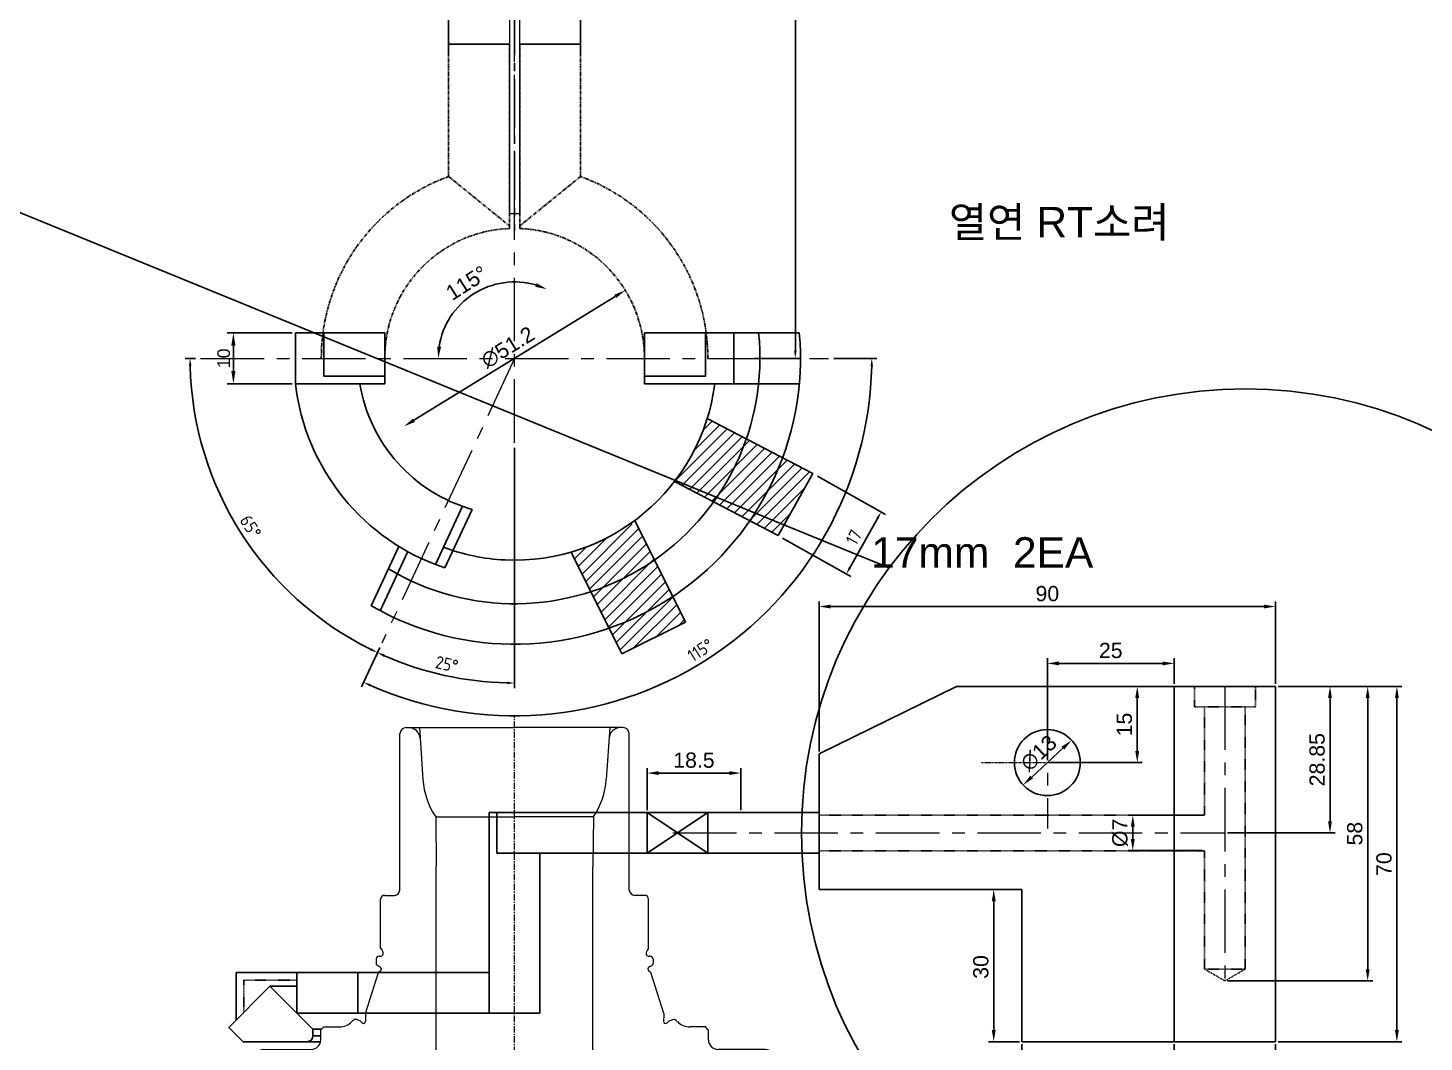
# Model space of a CAD drawing. Header units: inches. Extents: x 0 to 3212, y -602 to 1112.
# Drawn here: x 2142.7 to 2417.9, y 392.7 to 592.5 of the extents above; entities that cross this region are included whole.
import ezdxf

# ---------------------------------------------------------------- set-up
doc = ezdxf.new("R2010")
doc.units = ezdxf.units.IN
for name, pattern in [('CENTER', [2, 1.25, -0.25, 0.25, -0.25]), ('CENTER2', [28.575, 19.05, -3.175, 3.175, -3.175]), ('HIDDEN', [0.375, 0.25, -0.125]), ('PHANTOM2', [1.25, 0.625, -0.125, 0.125, -0.125, 0.125, -0.125])]:
    doc.linetypes.add(name, pattern=pattern)
doc.layers.add('02_Dim', color=4, linetype='Continuous', lineweight=15)
doc.layers.add('03_Center', color=1, linetype='CENTER', lineweight=13)
for name, color, linetype in [('2', 2, 'HIDDEN'), ('5', 6, 'PHANTOM2'), ('가상선', 4, 'Continuous'), ('중심선', 1, 'CENTER2')]:
    doc.layers.add(name, color=color, linetype=linetype)
doc.styles.add('ISOCP', font='isocp.shx')
doc.styles.get("Standard").update_dxf_attribs({"font": 'arial.ttf'})
doc.dimstyles.new('ILJINGLOBAL', dxfattribs={"dimtxt": 2.5, "dimasz": 1.5, "dimexe": 1, "dimexo": 1, "dimgap": 1, "dimtad": 1, "dimtoh": 1, "dimzin": 9, "dimdsep": 46, "dimtxsty": 'ISOCP', "dimcen": 0, "dimclrd": 1, "dimclre": 1, "dimclrt": 2, "dimazin": 2, "dimtm": 1e-09, "dimtfac": 1, "dimtofl": 0, "dimtmove": 1, "dimatfit": 3, "dimfxl": 1, "dimtolj": 1, "dimtzin": 0, "dimarcsym": 0})
doc.dimstyles.new('ISO-25', dxfattribs={"dimtxt": 2.5, "dimasz": 2.5, "dimexe": 1.25, "dimexo": 0.625, "dimtad": 1, "dimdsep": 46, "dimtxsty": 'Standard', "dimcen": 2.5, "dimadec": 0, "dimazin": 0, "dimtfac": 1, "dimtmove": 0, "dimatfit": 3, "dimfxl": 1, "dimarcsym": 0})
doc.dimstyles.new('동아', dxfattribs={"dimscale": 20, "dimtxt": 3, "dimasz": 2.3, "dimexe": 1, "dimexo": 0.5, "dimgap": 1, "dimtad": 3, "dimdec": 4, "dimdsep": 46, "dimtxsty": 'Standard', "dimcen": 0, "dimclrd": 3, "dimclre": 3, "dimclrt": 4, "dimadec": 4, "dimazin": 2, "dimtp": 0.1, "dimtfac": 0.5, "dimtdec": 4, "dimtmove": 0, "dimatfit": 0, "dimfxl": 1, "dimtolj": 1, "dimlwd": -1, "dimlwe": -1, "dimarcsym": 0})

# ---------------------------------------------------------------- blocks, each defined once
blk = doc.blocks.new('*D633')
at = {"color": 1, "lineweight": -2, "transparency": 16777216}
for p, q in [((2279.66, 677.4), (2294.99, 677.4)), ((2293.99, 675.9), (2293.99, 528.9)), ((2285.91, 527.4), (2294.99, 527.4))]:
    blk.add_line(p, q, dxfattribs=at)
at = {"color": 1, "transparency": 16777216}
for points in [[(2293.74, 675.9), (2294.24, 675.9), (2293.99, 677.4)], [(2293.74, 528.9), (2294.24, 528.9), (2293.99, 527.4)]]:
    blk.add_solid(points, dxfattribs=at)
at = {"layer": 'Defpoints', "color": 0, "transparency": 16777216}
for p in [(2278.66, 677.4), (2284.91, 527.4), (2293.99, 527.4)]:
    blk.add_point(p, dxfattribs=at)
at = {"color": 2, "transparency": 16777216, "insert": (2291.74, 602.4), "char_height": 2.5, "attachment_point": 5, "rotation": 90, "style": 'ISOCP'}
blk.add_mtext('\\A1;150', dxfattribs=at)
blk = doc.blocks.new('*D580')
at = {"color": 3, "transparency": 16777216}
blk.add_arc((2238.66, 527.4), 15.05, 73.7649, 171.2351, dxfattribs=at)
for points in [[(2243, 542.21), (2242.73, 541.49), (2245.02, 541.04)], [(2224.17, 529.67), (2223.4, 529.72), (2223.61, 527.4)]]:
    blk.add_solid(points, dxfattribs=at)
at = {"layer": 'Defpoints', "color": 0, "transparency": 16777216}
for p in [(2264.81, 583.49), (2235.19, 542.05), (2176.77, 527.4), (2238.66, 527.4), (2300.55, 527.4)]:
    blk.add_point(p, dxfattribs=at)
at = {"color": 4, "transparency": 16777216, "insert": (2229.21, 542.23), "char_height": 3, "attachment_point": 5, "rotation": 32.5}
blk.add_mtext('\\A1;115°', dxfattribs=at)
blk = doc.blocks.new('*D581')
at = {"color": 3, "transparency": 16777216}
blk.add_line((2218.81, 515.2), (2258.51, 539.6), dxfattribs=at)
for points in [[(2258.31, 539.93), (2258.71, 539.28), (2260.47, 540.81)], [(2218.61, 515.53), (2219.01, 514.87), (2216.85, 514)]]:
    blk.add_solid(points, dxfattribs=at)
at = {"layer": 'Defpoints', "color": 0, "transparency": 16777216}
for p in [(2260.47, 540.81), (2216.85, 514)]:
    blk.add_point(p, dxfattribs=at)
at = {"color": 4, "transparency": 16777216, "insert": (2237.33, 529.56), "char_height": 3, "attachment_point": 5, "rotation": 31.5767}
blk.add_mtext('\\A1;∅51.2', dxfattribs=at)
blk = doc.blocks.new('*D582')
at = {"color": 0, "lineweight": -2, "transparency": 16777216}
for p, q in [((2194.82, 532.4), (2181.99, 532.4)), ((2183.24, 529.9), (2183.24, 524.9)), ((2194.82, 522.4), (2181.99, 522.4))]:
    blk.add_line(p, q, dxfattribs=at)
at = {"color": 0, "transparency": 16777216}
for points in [[(2182.82, 529.9), (2183.65, 529.9), (2183.24, 532.4)], [(2182.82, 524.9), (2183.65, 524.9), (2183.24, 522.4)]]:
    blk.add_solid(points, dxfattribs=at)
at = {"layer": 'Defpoints', "color": 0, "transparency": 16777216}
for p in [(2195.45, 532.4), (2183.24, 522.4), (2195.45, 522.4)]:
    blk.add_point(p, dxfattribs=at)
at = {"color": 0, "transparency": 16777216, "insert": (2181.33, 527.4), "char_height": 2.5, "attachment_point": 5, "rotation": 90}
blk.add_mtext('10', dxfattribs=at)
blk = doc.blocks.new('RT HUB')
at = {"color": 5, "lineweight": 15}
for p, q in [((68684.73, 6955.48), (68684.73, 6970.53)), ((68685.98, 6971.78), (68686.46, 6971.78)), ((68686.46, 6971.78), (68707.33, 6971.78)), ((68688.56, 6971.78), (68689.27, 6961.58)), ((68728.2, 6971.78), (68707.33, 6971.78)), ((68726.1, 6971.78), (68725.39, 6961.58)), ((68728.68, 6971.78), (68728.2, 6971.78)), ((68729.93, 6955.48), (68729.93, 6970.53)), ((68684.73, 6939.73), (68684.73, 6955.48)), ((68691.78, 6954.19), (68691.88, 6944.33)), ((68691.78, 6954.19), (68707.33, 6954.19)), ((68722.88, 6954.19), (68707.33, 6954.19)), ((68722.88, 6954.19), (68722.78, 6944.33)), ((68729.93, 6939.73), (68729.93, 6955.48)), ((68680.93, 6928.35), (68680.93, 6937.93)), ((68681.73, 6938.73), (68683.63, 6938.73)), ((68732.93, 6938.73), (68731.03, 6938.73)), ((68733.73, 6928.35), (68733.73, 6937.93)), ((68680.63, 6926.73), (68680.83, 6926.73)), ((68680.93, 6928.35), (68681.13, 6928.01)), ((68681.13, 6928.01), (68681.35, 6927.63)), ((68733.53, 6928.01), (68733.31, 6927.63)), ((68733.73, 6928.35), (68733.53, 6928.01)), ((68734.03, 6926.73), (68733.83, 6926.73)), ((68677.94, 6915.43), (68680.49, 6923.53)), ((68680.03, 6926.13), (68680.03, 6925.34)), ((68680.79, 6924.65), (68680.31, 6924.89)), ((68680.63, 6923.63), (68680.49, 6923.53)), ((68680.86, 6923.79), (68680.63, 6923.63)), ((68680.79, 6924.65), (68680.93, 6924.58)), ((68733.86, 6924.65), (68733.72, 6924.58)), ((68733.79, 6923.79), (68734.03, 6923.63)), ((68733.86, 6924.65), (68734.35, 6924.89)), ((68734.03, 6923.63), (68734.17, 6923.53)), ((68736.72, 6915.43), (68734.17, 6923.53)), ((68734.63, 6926.13), (68734.63, 6925.34)), ((68677.94, 6915.43), (68677.94, 6915.1)), ((68736.72, 6915.43), (68736.71, 6915.1)), ((68669.23, 6912.33), (68669.73, 6912.83)), ((68669.73, 6912.83), (68672.78, 6912.83)), ((68675.4, 6914), (68675.25, 6913.85)), ((68676.86, 6914.03), (68675.98, 6914.32)), ((68676.86, 6914.03), (68677.03, 6913.87)), ((68677.03, 6913.87), (68677.29, 6913.62)), ((68677.94, 6915.1), (68677.96, 6913.91)), ((68736.71, 6915.1), (68736.69, 6913.91)), ((68737.63, 6913.87), (68737.37, 6913.62)), ((68737.8, 6914.03), (68737.63, 6913.87)), ((68737.8, 6914.03), (68738.68, 6914.32)), ((68739.26, 6914), (68739.4, 6913.85)), ((68744.93, 6912.83), (68741.88, 6912.83)), ((68745.43, 6912.33), (68744.93, 6912.83)), ((68669.13, 6912.23), (68669.23, 6912.33)), ((68745.53, 6912.23), (68745.43, 6912.33)), ((68656.56, 6907.63), (68656.33, 6907.23)), ((68657.86, 6908.38), (68667.23, 6908.38)), ((68756.79, 6908.38), (68747.43, 6908.38)), ((68758.09, 6907.63), (68758.32, 6907.23)), ((68626.58, 6905.23), (68627.58, 6906.23)), ((68626.58, 6895.23), (68626.58, 6905.23)), ((68627.58, 6906.23), (68654.6, 6906.23)), ((68691.88, 6904.19), (68690.66, 6902.97)), ((68707.33, 6904.19), (68691.88, 6904.19)), ((68707.33, 6904.19), (68722.78, 6904.19)), ((68722.78, 6904.19), (68723.99, 6902.97)), ((68787.08, 6906.23), (68760.06, 6906.23)), ((68788.08, 6905.23), (68787.08, 6906.23)), ((68788.08, 6895.23), (68788.08, 6905.23)), ((68627.78, 6894.03), (68626.58, 6895.23)), ((68628.08, 6893.73), (68627.78, 6894.03)), ((68628.08, 6893.73), (68667.86, 6893.73)), ((68633.96, 6893.73), (68634.48, 6894.03)), ((68634.48, 6894.03), (68635.07, 6894.37)), ((68635.67, 6894.53), (68654.99, 6894.53)), ((68656.17, 6894.03), (68655.59, 6894.37)), ((68656.69, 6893.73), (68656.17, 6894.03)), ((68681.33, 6893.53), (68707.33, 6893.53)), ((68690.08, 6894.53), (68689.08, 6893.53)), ((68690.08, 6894.53), (68707.33, 6894.53)), ((68724.58, 6894.53), (68707.33, 6894.53)), ((68733.33, 6893.53), (68707.33, 6893.53)), ((68724.58, 6894.53), (68725.58, 6893.53)), ((68786.58, 6893.73), (68746.8, 6893.73)), ((68757.96, 6893.73), (68758.48, 6894.03)), ((68758.48, 6894.03), (68759.07, 6894.37)), ((68778.99, 6894.53), (68759.67, 6894.53)), ((68780.17, 6894.03), (68779.59, 6894.37)), ((68780.69, 6893.73), (68780.17, 6894.03)), ((68786.58, 6893.73), (68786.88, 6894.03)), ((68786.88, 6894.03), (68788.08, 6895.23)), ((68670.86, 6888.15), (68670.86, 6890.73)), ((68707.33, 6891.61), (68679.33, 6891.61)), ((68707.33, 6891.61), (68735.33, 6891.61)), ((68743.8, 6888.15), (68743.8, 6890.73)), ((68675.69, 6879.99), (68707.33, 6879.99)), ((68738.97, 6879.99), (68707.33, 6879.99)), ((68674.12, 6878.43), (68672.57, 6878.43)), ((68674.12, 6878.43), (68707.33, 6878.43)), ((68740.53, 6878.43), (68707.33, 6878.43)), ((68740.53, 6878.43), (68742.08, 6878.43))]:
    blk.add_line(p, q, dxfattribs=at)
at = {"color": 5, "lineweight": 15, "ltscale": 10}
for p, q in [((68691.88, 6904.19), (68691.88, 6944.33)), ((68722.78, 6904.19), (68722.78, 6944.33)), ((68669.13, 6910.28), (68669.13, 6912.23)), ((68745.53, 6910.28), (68745.53, 6912.23)), ((68690.08, 6894.53), (68690.08, 6901.56)), ((68724.58, 6894.53), (68724.58, 6901.56)), ((68671.38, 6879.62), (68671.38, 6886.54)), ((68676.34, 6887.46), (68675.69, 6879.99)), ((68738.31, 6887.46), (68738.97, 6879.99)), ((68743.28, 6879.62), (68743.28, 6886.54)), ((68672.57, 6878.43), (68671.38, 6879.62)), ((68674.42, 6878.73), (68675.69, 6879.99)), ((68675.69, 6879.99), (68675.55, 6878.43)), ((68740.23, 6878.73), (68738.97, 6879.99)), ((68738.97, 6879.99), (68739.1, 6878.43)), ((68742.08, 6878.43), (68743.28, 6879.62)), ((68674.12, 6878.43), (68674.42, 6878.73)), ((68740.53, 6878.43), (68740.23, 6878.73))]:
    blk.add_line(p, q, dxfattribs=at)
at = {"color": 5, "lineweight": 15}
for centre, radius, start, end in [((68685.98, 6970.53), 1.25, 90, 180), ((68686.46, 6969.53), 2.25, 4, 90), ((68728.2, 6969.53), 2.25, 90, 176), ((68728.68, 6970.53), 1.25, 0, 90), ((68703.99, 6962.45), 14.75, 183.4213, 214.0665), ((68710.66, 6962.45), 14.75, 325.9335, 356.5787), ((68681.73, 6937.93), 0.8, 90, 180), ((68683.55, 6939.92), 1.2, 273.8318, 350.7156), ((68731.11, 6939.92), 1.2, 189.2844, 266.1682), ((68732.93, 6937.93), 0.8, 0, 90), ((68680.63, 6926.13), 0.6, 90, 180), ((68680.83, 6927.33), 0.6, 270, 30), ((68733.83, 6927.33), 0.6, 150, 270), ((68734.03, 6926.13), 0.6, 0, 90), ((68680.53, 6925.34), 0.5, 180, 244), ((68680.57, 6924.2), 0.5, 305.5, 64), ((68734.08, 6924.2), 0.5, 116, 234.5), ((68734.13, 6925.34), 0.5, 296, 0), ((68672.78, 6916.33), 3.5, 270, 315), ((68676.25, 6913.15), 1.2, 111.78, 135), ((68676.25, 6913.15), 1.2, 103.1603, 111.78), ((68677.56, 6913.91), 0.4, 226, 1), ((68737.09, 6913.91), 0.4, 179, 314), ((68738.41, 6913.15), 1.2, 68.22, 76.8397), ((68738.41, 6913.15), 1.2, 45, 68.22), ((68741.88, 6916.33), 3.5, 225, 270), ((68667.23, 6910.28), 1.9, 270, 0), ((68747.43, 6910.28), 1.9, 180, 270), ((68654.6, 6908.23), 2, 270, 330), ((68657.86, 6906.88), 1.5, 90, 150), ((68756.79, 6906.88), 1.5, 30, 90), ((68760.06, 6908.23), 2, 210, 270), ((68692.08, 6901.56), 2, 135, 180), ((68722.58, 6901.56), 2, 0, 45), ((68635.67, 6893.33), 1.2, 90, 120), ((68654.99, 6893.33), 1.2, 60, 90), ((68667.86, 6890.73), 3, 0, 90), ((68681.33, 6891.53), 2, 90, 177.5516), ((68733.33, 6891.53), 2, 2.4484, 90), ((68746.8, 6890.73), 3, 90, 180), ((68759.67, 6893.33), 1.2, 90, 120), ((68778.99, 6893.33), 1.2, 60, 90), ((68681.32, 6887.03), 5, 113.4961, 175), ((68733.33, 6887.03), 5, 5, 66.5039), ((68668.63, 6886.54), 2.75, 0, 35.8152), ((68746.03, 6886.54), 2.75, 144.1848, 180)]:
    blk.add_arc(centre, radius, start, end, dxfattribs=at)
at = {"layer": '02_Dim', "color": 5, "lineweight": 15}
blk.add_line((68734.4, 6924.82), (68733.82, 6924.63), dxfattribs=at)
at = {"layer": '03_Center'}
blk.add_line((68707.33, 6873.73), (68707.33, 6974.24), dxfattribs=at)
blk = doc.blocks.new('*D583')
at = {"color": 3, "transparency": 16777216}
for p, q in [((2264.76, 438.42), (2264.76, 446.7)), ((2283.26, 438.42), (2283.26, 446.7)), ((2267.06, 445.7), (2280.96, 445.7))]:
    blk.add_line(p, q, dxfattribs=at)
for points in [[(2267.06, 446.08), (2267.06, 445.32), (2264.76, 445.7)], [(2280.96, 446.08), (2280.96, 445.32), (2283.26, 445.7)]]:
    blk.add_solid(points, dxfattribs=at)
at = {"layer": 'Defpoints', "color": 0, "transparency": 16777216}
for p in [(2283.26, 445.7), (2264.76, 437.92), (2283.26, 437.92)]:
    blk.add_point(p, dxfattribs=at)
at = {"color": 4, "transparency": 16777216, "insert": (2274.01, 448.23), "char_height": 3, "attachment_point": 5}
blk.add_mtext('\\A1;18.5', dxfattribs=at)
blk = doc.blocks.new('*D584')
at = {"color": 3, "transparency": 16777216}
for p, q in [((2389.16, 462.77), (2413.55, 462.77)), ((2412.55, 460.47), (2412.55, 395.07)), ((2389.16, 392.77), (2413.55, 392.77))]:
    blk.add_line(p, q, dxfattribs=at)
for points in [[(2412.17, 460.47), (2412.94, 460.47), (2412.55, 462.77)], [(2412.17, 395.07), (2412.94, 395.07), (2412.55, 392.77)]]:
    blk.add_solid(points, dxfattribs=at)
at = {"layer": 'Defpoints', "color": 0, "transparency": 16777216}
for p in [(2388.66, 462.77), (2388.66, 392.77), (2412.55, 392.77)]:
    blk.add_point(p, dxfattribs=at)
at = {"color": 4, "transparency": 16777216, "insert": (2410.02, 427.77), "char_height": 3, "attachment_point": 5, "rotation": 90}
blk.add_mtext('\\A1;70', dxfattribs=at)
blk = doc.blocks.new('*D585')
at = {"color": 3, "transparency": 16777216}
for p, q in [((2368.66, 392.27), (2368.66, 381.32)), ((2388.66, 392.27), (2388.66, 381.32)), ((2370.96, 382.32), (2386.36, 382.32))]:
    blk.add_line(p, q, dxfattribs=at)
for points in [[(2370.96, 382.7), (2370.96, 381.94), (2368.66, 382.32)], [(2386.36, 382.7), (2386.36, 381.94), (2388.66, 382.32)]]:
    blk.add_solid(points, dxfattribs=at)
at = {"layer": 'Defpoints', "color": 0, "transparency": 16777216}
for p in [(2368.66, 392.77), (2388.66, 392.77), (2388.66, 382.32)]:
    blk.add_point(p, dxfattribs=at)
at = {"color": 4, "transparency": 16777216, "insert": (2378.66, 384.85), "char_height": 3, "attachment_point": 5}
blk.add_mtext('\\A1;20', dxfattribs=at)
blk = doc.blocks.new('*D586')
at = {"color": 3, "transparency": 16777216}
for p, q in [((2298.66, 449.96), (2298.66, 479.51)), ((2388.66, 463.27), (2388.66, 479.51)), ((2300.96, 478.51), (2386.36, 478.51))]:
    blk.add_line(p, q, dxfattribs=at)
for points in [[(2300.96, 478.89), (2300.96, 478.13), (2298.66, 478.51)], [(2386.36, 478.89), (2386.36, 478.13), (2388.66, 478.51)]]:
    blk.add_solid(points, dxfattribs=at)
at = {"layer": 'Defpoints', "color": 0, "transparency": 16777216}
for p in [(2388.66, 478.51), (2388.66, 462.77), (2298.66, 449.46)]:
    blk.add_point(p, dxfattribs=at)
at = {"color": 4, "transparency": 16777216, "insert": (2343.66, 481.04), "char_height": 3, "attachment_point": 5}
blk.add_mtext('\\A1;90', dxfattribs=at)
blk = doc.blocks.new('*D587')
at = {"color": 3, "transparency": 16777216}
blk.add_line((2340.57, 444.92), (2346.74, 450.62), dxfattribs=at)
for points in [[(2346.48, 450.9), (2347, 450.33), (2348.43, 452.18)], [(2340.31, 445.2), (2340.83, 444.63), (2338.88, 443.36)]]:
    blk.add_solid(points, dxfattribs=at)
at = {"layer": 'Defpoints', "color": 0, "transparency": 16777216}
for p in [(2348.43, 452.18), (2338.88, 443.36)]:
    blk.add_point(p, dxfattribs=at)
at = {"color": 4, "transparency": 16777216, "insert": (2341.94, 449.63), "char_height": 3, "attachment_point": 5, "rotation": 42.7301}
blk.add_mtext('\\A1;∅13', dxfattribs=at)
blk = doc.blocks.new('*D588')
at = {"color": 3, "transparency": 16777216}
for p, q in [((2389.16, 462.77), (2407.8, 462.77)), ((2406.8, 407.07), (2406.8, 460.47)), ((2379.16, 404.77), (2407.8, 404.77))]:
    blk.add_line(p, q, dxfattribs=at)
for points in [[(2406.41, 460.47), (2407.18, 460.47), (2406.8, 462.77)], [(2406.41, 407.07), (2407.18, 407.07), (2406.8, 404.77)]]:
    blk.add_solid(points, dxfattribs=at)
at = {"layer": 'Defpoints', "color": 0, "transparency": 16777216}
for p in [(2388.66, 462.77), (2406.8, 462.77), (2378.66, 404.77)]:
    blk.add_point(p, dxfattribs=at)
at = {"color": 4, "transparency": 16777216, "insert": (2404.26, 433.77), "char_height": 3, "attachment_point": 5, "rotation": 90}
blk.add_mtext('\\A1;58', dxfattribs=at)
blk = doc.blocks.new('*D589')
at = {"color": 3, "transparency": 16777216}
for p, q in [((2374.16, 437.42), (2359.5, 437.42)), ((2360.5, 435.12), (2360.5, 432.72)), ((2374.16, 430.42), (2359.5, 430.42))]:
    blk.add_line(p, q, dxfattribs=at)
for points in [[(2360.12, 435.12), (2360.89, 435.12), (2360.5, 437.42)], [(2360.12, 432.72), (2360.89, 432.72), (2360.5, 430.42)]]:
    blk.add_solid(points, dxfattribs=at)
at = {"layer": 'Defpoints', "color": 0, "transparency": 16777216}
for p in [(2374.66, 437.42), (2360.5, 430.42), (2374.66, 430.42)]:
    blk.add_point(p, dxfattribs=at)
at = {"color": 4, "transparency": 16777216, "insert": (2358, 433.92), "char_height": 3, "attachment_point": 5, "rotation": 90}
blk.add_mtext('\\A1;%%C7', dxfattribs=at)
blk = doc.blocks.new('*D590')
at = {"color": 3, "transparency": 16777216}
for p, q in [((2389.16, 462.77), (2400.37, 462.77)), ((2399.37, 436.22), (2399.37, 460.47)), ((2379.16, 433.92), (2400.37, 433.92))]:
    blk.add_line(p, q, dxfattribs=at)
for points in [[(2398.98, 460.47), (2399.75, 460.47), (2399.37, 462.77)], [(2398.98, 436.22), (2399.75, 436.22), (2399.37, 433.92)]]:
    blk.add_solid(points, dxfattribs=at)
at = {"layer": 'Defpoints', "color": 0, "transparency": 16777216}
for p in [(2388.66, 462.77), (2399.37, 462.77), (2378.66, 433.92)]:
    blk.add_point(p, dxfattribs=at)
at = {"color": 4, "transparency": 16777216, "insert": (2396.84, 448.34), "char_height": 3, "attachment_point": 5, "rotation": 90}
blk.add_mtext('\\A1;28.85', dxfattribs=at)
blk = doc.blocks.new('*D591')
at = {"color": 3, "transparency": 16777216}
for p, q in [((2338.66, 392.27), (2338.66, 368.13)), ((2388.66, 391.77), (2388.66, 368.13)), ((2340.96, 369.13), (2386.36, 369.13))]:
    blk.add_line(p, q, dxfattribs=at)
for points in [[(2340.96, 369.52), (2340.96, 368.75), (2338.66, 369.13)], [(2386.36, 369.52), (2386.36, 368.75), (2388.66, 369.13)]]:
    blk.add_solid(points, dxfattribs=at)
at = {"layer": 'Defpoints', "color": 0, "transparency": 16777216}
for p in [(2338.66, 392.77), (2388.66, 392.27), (2388.66, 369.13)]:
    blk.add_point(p, dxfattribs=at)
at = {"color": 4, "transparency": 16777216, "insert": (2363.66, 371.67), "char_height": 3, "attachment_point": 5}
blk.add_mtext('\\A1;50', dxfattribs=at)
blk = doc.blocks.new('*D525')
at = {"color": 3, "transparency": 16777216}
for p, q in [((2343.66, 448.27), (2343.66, 468.31)), ((2368.66, 463.27), (2368.66, 468.31)), ((2345.96, 467.31), (2366.36, 467.31))]:
    blk.add_line(p, q, dxfattribs=at)
for points in [[(2345.96, 467.69), (2345.96, 466.92), (2343.66, 467.31)], [(2366.36, 467.69), (2366.36, 466.92), (2368.66, 467.31)]]:
    blk.add_solid(points, dxfattribs=at)
at = {"layer": 'Defpoints', "color": 0, "transparency": 16777216}
for p in [(2368.66, 467.31), (2368.66, 462.77), (2343.66, 447.77)]:
    blk.add_point(p, dxfattribs=at)
at = {"color": 4, "transparency": 16777216, "insert": (2356.16, 469.84), "char_height": 3, "attachment_point": 5}
blk.add_mtext('\\A1;25', dxfattribs=at)
blk = doc.blocks.new('*D592')
at = {"color": 3, "transparency": 16777216}
for p, q in [((2338.16, 422.77), (2332.09, 422.77)), ((2333.09, 395.07), (2333.09, 420.47)), ((2338.16, 392.77), (2332.09, 392.77))]:
    blk.add_line(p, q, dxfattribs=at)
for points in [[(2332.71, 420.47), (2333.48, 420.47), (2333.09, 422.77)], [(2332.71, 395.07), (2333.48, 395.07), (2333.09, 392.77)]]:
    blk.add_solid(points, dxfattribs=at)
at = {"layer": 'Defpoints', "color": 0, "transparency": 16777216}
for p in [(2333.09, 422.77), (2338.66, 422.77), (2338.66, 392.77)]:
    blk.add_point(p, dxfattribs=at)
at = {"color": 4, "transparency": 16777216, "insert": (2330.56, 407.51), "char_height": 3, "attachment_point": 5, "rotation": 90}
blk.add_mtext('\\A1;30', dxfattribs=at)
blk = doc.blocks.new('*D593')
at = {"color": 3, "transparency": 16777216}
for p, q in [((2368.16, 462.77), (2360.38, 462.77)), ((2361.38, 460.47), (2361.38, 450.07)), ((2344.16, 447.77), (2362.38, 447.77))]:
    blk.add_line(p, q, dxfattribs=at)
for points in [[(2360.99, 460.47), (2361.76, 460.47), (2361.38, 462.77)], [(2360.99, 450.07), (2361.76, 450.07), (2361.38, 447.77)]]:
    blk.add_solid(points, dxfattribs=at)
at = {"layer": 'Defpoints', "color": 0, "transparency": 16777216}
for p in [(2368.66, 462.77), (2343.66, 447.77), (2361.38, 447.77)]:
    blk.add_point(p, dxfattribs=at)
at = {"color": 4, "transparency": 16777216, "insert": (2358.85, 455.27), "char_height": 3, "attachment_point": 5, "rotation": 90}
blk.add_mtext('\\A1;15', dxfattribs=at)
blk = doc.blocks.new('*D747')
at = {"color": 1, "lineweight": -2, "transparency": 16777216}
for p, q in [((2301.55, 527.4), (2310.06, 527.4)), ((2212.08, 470.41), (2208.48, 462.69))]:
    blk.add_line(p, q, dxfattribs=at)
blk.add_arc((2238.66, 527.4), 70.4, 246.2207, 358.7793, dxfattribs=at)
at = {"color": 1, "transparency": 16777216}
for points in [[(2308.8, 525.9), (2309.3, 525.9), (2309.06, 527.4)], [(2210.17, 462.75), (2210.37, 463.2), (2208.9, 463.59)]]:
    blk.add_solid(points, dxfattribs=at)
at = {"layer": 'Defpoints', "color": 0, "transparency": 16777216}
for p in [(2176.77, 527.4), (2238.66, 527.4), (2300.55, 527.4), (2212.5, 471.31), (2254.9, 458.89)]:
    blk.add_point(p, dxfattribs=at)
at = {"color": 2, "transparency": 16777216, "insert": (2275.28, 469.92), "char_height": 2.5, "attachment_point": 5, "rotation": 32.5, "style": 'ISOCP'}
blk.add_mtext('\\A1;115°', dxfattribs=at)
blk = doc.blocks.new('*D748')
at = {"color": 1, "lineweight": -2, "transparency": 16777216}
for p, q in [((2238.66, 509.78), (2238.66, 462.45)), ((2212.08, 470.41), (2211.21, 468.53))]:
    blk.add_line(p, q, dxfattribs=at)
blk.add_arc((2238.66, 527.4), 63.96, 246.3438, 268.6562, dxfattribs=at)
at = {"color": 1, "transparency": 16777216}
for points in [[(2212.89, 468.59), (2213.1, 469.05), (2211.63, 469.44)], [(2237.16, 463.71), (2237.16, 463.21), (2238.66, 463.45)]]:
    blk.add_solid(points, dxfattribs=at)
at = {"layer": 'Defpoints', "color": 0, "transparency": 16777216}
for p in [(2238.66, 589.29), (2238.66, 527.4), (2238.66, 510.78), (2212.5, 471.31), (2220.32, 466.13)]:
    blk.add_point(p, dxfattribs=at)
at = {"color": 2, "transparency": 16777216, "insert": (2225.3, 467.16), "char_height": 2.5, "attachment_point": 5, "rotation": 347.5, "style": 'ISOCP'}
blk.add_mtext('\\A1;25°', dxfattribs=at)
blk = doc.blocks.new('*D749')
at = {"color": 1, "lineweight": -2, "transparency": 16777216}
for p, q in [((2175.77, 527.4), (2173.7, 527.4)), ((2212.08, 470.41), (2211.21, 468.53))]:
    blk.add_line(p, q, dxfattribs=at)
blk.add_arc((2238.66, 527.4), 63.96, 181.3438, 243.6562, dxfattribs=at)
at = {"color": 1, "transparency": 16777216}
for points in [[(2174.47, 525.9), (2174.97, 525.9), (2174.7, 527.4)], [(2210.39, 470.31), (2210.17, 469.86), (2211.63, 469.44)]]:
    blk.add_solid(points, dxfattribs=at)
at = {"layer": 'Defpoints', "color": 0, "transparency": 16777216}
for p in [(2176.77, 527.4), (2238.66, 527.4), (2300.55, 527.4), (2179.22, 503.79), (2212.5, 471.31)]:
    blk.add_point(p, dxfattribs=at)
at = {"color": 2, "transparency": 16777216, "insert": (2186.62, 494.25), "char_height": 2.5, "attachment_point": 5, "rotation": 302.5, "style": 'ISOCP'}
blk.add_mtext('\\A1;65°', dxfattribs=at)
blk = doc.blocks.new('*D754')
at = {"color": 1, "lineweight": -2, "transparency": 16777216}
for p, q in [((2298.33, 504.2), (2311.78, 496.66)), ((2304.79, 486.24), (2310.17, 495.84)), ((2291.48, 491.98), (2304.93, 484.45))]:
    blk.add_line(p, q, dxfattribs=at)
at = {"color": 1, "transparency": 16777216}
for points in [[(2309.95, 495.97), (2310.39, 495.72), (2310.9, 497.15)], [(2304.57, 486.37), (2305.01, 486.12), (2304.05, 484.94)]]:
    blk.add_solid(points, dxfattribs=at)
at = {"layer": 'Defpoints', "color": 0, "transparency": 16777216}
for p in [(2297.46, 504.69), (2310.9, 497.15), (2290.61, 492.47)]:
    blk.add_point(p, dxfattribs=at)
at = {"color": 2, "transparency": 16777216, "insert": (2305.52, 492.14), "char_height": 2.5, "attachment_point": 5, "rotation": 60.7195, "style": 'ISOCP'}
blk.add_mtext('\\A1;17', dxfattribs=at)

msp = doc.modelspace()

# ---------------------------------------------------------------- hatches: boundary and pattern name
h = msp.add_hatch()
h.set_pattern_fill('ANSI31', color=256, scale=0.5, style=0)
h.set_pattern_definition([(45, (1715.248, 181.6919), (-1.122532, 1.122532), [])])
h.paths.add_polyline_path([(2259.7744, 469.2008), (2272.3107, 475.4329), (2268.6476, 482.8015), (2253.0131, 482.8015)])
h.paths.add_polyline_path([(2253.0131, 482.8015), (2268.6476, 482.8015), (2262.6822, 494.8015), (2261.4232, 494.8015, -0.08148241), (2249.814, 489.2368)])
h.paths.add_polyline_path([(2279.5586, 498.2249), (2290.6095, 492.4738), (2297.46, 504.691), (2279.5586, 514.0074)])
h.paths.add_polyline_path([(2270.1473, 503.1228), (2279.5586, 498.2249), (2279.5586, 514.0074), (2276.6103, 515.5417, -0.08871739)])

# ---------------------------------------------------------------- linework, layer by layer
at = {"color": 0}
msp.add_line((2312.4931, 486.1347), (1306.4086, 896.9829), dxfattribs=at)
for p, q in [((2225.6586, 587.4015), (2225.6586, 657.4015)), ((2251.6586, 587.4015), (2251.6586, 657.4015)), ((2225.6586, 589.2883), (2237.6586, 589.2883)), ((2239.6586, 589.2883), (2251.6586, 589.2883)), ((2195.4469, 532.4015), (2213.0586, 532.4015)), ((2213.0586, 532.4015), (2195.4469, 532.4015)), ((2195.4469, 532.4015), (2195.4469, 522.4015)), ((2201.0586, 523.9015), (2201.0586, 532.4015)), ((2213.0586, 522.4015), (2213.0586, 532.4015)), ((2264.2586, 532.4015), (2281.8703, 532.4015)), ((2264.2586, 522.4015), (2264.2586, 532.4015)), ((2294.7691, 532.4015), (2264.2586, 532.4015)), ((2276.2586, 523.9015), (2276.2586, 532.4015)), ((2281.8703, 532.4015), (2281.8703, 522.4015)), ((2201.0586, 523.9015), (2213.0586, 523.9015)), ((2276.2586, 523.9015), (2264.2586, 523.9015)), ((2195.4469, 522.4015), (2213.0586, 522.4015)), ((2213.0586, 522.4015), (2195.4469, 522.4015)), ((2264.2586, 522.4015), (2281.8703, 522.4015)), ((2294.7691, 522.4015), (2264.2586, 522.4015)), ((2276.6103, 515.5417), (2297.46, 504.691)), ((2290.6095, 492.4738), (2297.46, 504.691)), ((2270.1473, 503.1228), (2290.6095, 492.4738)), ((2228.3803, 498.261), (2223.0374, 486.8031)), ((2230.3034, 497.6525), (2224.9281, 486.1253)), ((2262.3504, 495.4689), (2272.3107, 475.4329)), ((2215.865, 490.3515), (2210.4138, 478.6612)), ((2217.5996, 489.3388), (2212.1662, 477.6869)), ((2249.814, 489.2368), (2259.7744, 469.2008)), ((2272.3107, 475.4329), (2259.7744, 469.2008)), ((2298.6586, 449.4626), (2325.7749, 462.7656)), ((2325.7749, 462.7656), (2388.6586, 462.7656)), ((2368.6586, 462.7656), (2368.6586, 392.7656)), ((2388.6586, 462.7656), (2388.6586, 392.7656)), ((2298.6586, 449.4626), (2298.6586, 422.7656)), ((2279.5586, 437.9156), (2233.6586, 437.9156)), ((2233.6586, 398.39), (2233.6586, 437.9156)), ((2235.1586, 429.9156), (2235.1586, 437.9156)), ((2264.7586, 429.9156), (2264.7586, 437.9156)), ((2276.7586, 437.9156), (2264.7586, 429.9156)), ((2264.7586, 437.9156), (2276.7586, 429.9156)), ((2276.7586, 429.9156), (2276.7586, 437.9156)), ((2279.5586, 437.9156), (2298.6586, 437.9156)), ((2279.5586, 429.9156), (2235.1586, 429.9156)), ((2243.6586, 398.39), (2243.6586, 429.9156)), ((2279.5586, 429.9156), (2298.6586, 429.9156)), ((2298.6586, 422.7656), (2338.6586, 422.7656)), ((2338.6586, 422.7656), (2338.6586, 392.7656)), ((2195.7586, 406.39), (2183.7839, 406.39)), ((2183.7839, 406.39), (2183.7839, 397.0719)), ((2195.7586, 398.39), (2195.7586, 406.39)), ((2195.7586, 406.39), (2207.7438, 406.39)), ((2207.7438, 406.39), (2233.6586, 406.39)), ((2207.7586, 403.7131), (2207.7586, 406.39)), ((2207.7586, 398.39), (2207.7586, 406.39)), ((2190.4251, 403.7131), (2182.3258, 395.6138)), ((2190.4251, 403.7131), (2195.7586, 403.7131)), ((2198.897, 395.2411), (2190.4251, 403.7131)), ((2195.7586, 398.39), (2207.7438, 398.39)), ((2207.7438, 398.39), (2243.6586, 398.39)), ((2185.174, 392.7656), (2182.3258, 395.6138)), ((2198.897, 393.9656), (2198.897, 395.2411)), ((2198.897, 395.2411), (2200.5842, 395.2411)), ((2198.897, 393.9656), (2200.4586, 393.9656)), ((2197.697, 392.7656), (2185.174, 392.7656)), ((2197.697, 392.7656), (2200.416, 392.7656)), ((2338.6586, 392.7656), (2388.6586, 392.7656))]:
    msp.add_line(p, q)
msp.add_circle((2382.6586, 433.9156), 87.4645, dxfattribs=at)
msp.add_circle((2343.6586, 447.7656), 6.5)
for centre, radius, start, end in [((2238.6586, 527.4015), 56.3328, 239.907827, 5.092173), ((2238.6586, 527.4015), 48.3566, 239.065094, 5.934906), ((2238.6586, 527.4015), 43.5, 186.60031, 251.60031), ((2238.6586, 527.4015), 30.9, 189.312104, 254.312104), ((2238.6586, 527.4015), 39.7616, 267.224034, 352.775966), ((2238.6586, 527.4015), 39.7616, 249.327057, 267.224034), ((2197.697, 393.9656), 1.2, 270, 0)]:
    msp.add_arc(centre, radius, start, end)
at = {"layer": '03_Center', "ltscale": 10}
for p, q in [((2238.6586, 510.7764), (2238.6586, 589.2883)), ((2176.7718, 527.4015), (2300.5454, 527.4015)), ((2238.6586, 527.4015), (2212.5041, 471.313)), ((2378.6586, 462.7656), (2378.6586, 403.7958)), ((2343.6586, 460.7626), (2343.6586, 434.7686)), ((2269.8772, 433.9156), (2378.6586, 433.9156))]:
    msp.add_line(p, q, dxfattribs=at)
at = {"layer": '03_Center', "ltscale": 0.3}
msp.add_line((2330.6616, 447.7656), (2356.6556, 447.7656), dxfattribs=at)
at = {"layer": '2', "ltscale": 0.3}
for p, q in [((2372.6586, 458.7656), (2372.6586, 462.7656)), ((2384.6586, 462.7656), (2384.6586, 458.7656)), ((2384.6586, 458.7656), (2372.6586, 458.7656)), ((2374.6586, 437.4156), (2374.6586, 458.7656)), ((2382.6586, 407.0752), (2382.6586, 458.7656)), ((2298.6586, 437.4156), (2374.6586, 437.4156)), ((2298.6586, 430.4156), (2374.6586, 430.4156)), ((2374.6586, 407.0752), (2374.6586, 430.4156)), ((2378.6586, 404.7658), (2374.6586, 407.0752)), ((2382.6586, 407.0752), (2374.6586, 407.0752)), ((2378.6586, 404.7658), (2382.6586, 407.0752))]:
    msp.add_line(p, q, dxfattribs=at)
at = {"layer": '2', "ltscale": 0.25}
for p, q in [((2195.7586, 404.89), (2185.2839, 404.89)), ((2185.2839, 404.89), (2185.2839, 398.5719))]:
    msp.add_line(p, q, dxfattribs=at)
at = {"layer": '5'}
for p, q in [((2225.6586, 563.215), (2225.6586, 589.2883)), ((2237.6586, 552.9819), (2237.6586, 589.2883)), ((2239.6586, 552.9819), (2239.6586, 589.2883)), ((2251.6586, 563.215), (2251.6586, 589.2883)), ((2225.6586, 563.215), (2237.6586, 553.4823)), ((2251.6586, 563.215), (2239.6586, 553.4823))]:
    msp.add_line(p, q, dxfattribs=at)
for radius, start, end in [(38.1, 109.950449, 180), (38.1, 0, 70.049551), (25.6, 92.238686, 180), (25.6, 0, 87.761314)]:
    msp.add_arc((2238.6586, 527.4015), radius, start, end, dxfattribs=at)
at = {"layer": '가상선', "linetype": 'ByBlock', "lineweight": 13}
msp.add_lwpolyline([(2239.6586, 555.9015), (2239.6586, 677.4015), (2237.6586, 677.4015), (2237.6586, 555.9015)], close=True, dxfattribs=at)
at = {"layer": '중심선', "ltscale": 0.5}
msp.add_line((2238.6586, 682.4015), (2238.6586, 552.5432), dxfattribs=at)

# ---------------------------------------------------------------- block references
msp.add_blockref('RT HUB', (-66468.6697, -6517.1126))

# ---------------------------------------------------------------- texts
at = {"char_height": 6, "attachment_point": 1}
for s, insert in [('\\pt42;{\\fGulim|b0|i0|c129|p50;열연 }RT{\\fGulim|b0|i0|c129|p50;소려}', (2324.2571, 557.2439)), ('\\pt42;17mm  2EA', (2308.9414, 492.1633))]:
    msp.add_mtext_dynamic_manual_height_columns(s, width=71.199208, gutter_width=12.5, heights=[0], dxfattribs=dict(at, insert=insert))

# ---------------------------------------------------------------- dimensions: what is measured, and where the dimension line sits
for base, p1, p2, dimstyle, override, picture, middle in [((2293.9884, 527.4015), (2278.6586, 677.4015), (2284.9086, 527.4015), 'ILJINGLOBAL', {"dimfxl": 0.5, "dimtfillclr": 1, "dimarcsym": 2}, '*D633', (2291.7384, 602.4015)), ((2361.3777, 447.7656), (2368.6586, 462.7656), (2343.6586, 447.7656), '동아', {"dimscale": 1, "dimdec": 2, "dimtdec": 2, "dimfxl": 0.5}, '*D593', (2358.846, 455.2656)), ((2406.7952, 462.7656), (2378.6586, 404.7658), (2388.6586, 462.7656), '동아', {"dimscale": 1, "dimdec": 2, "dimtdec": 2, "dimfxl": 0.5}, '*D588', (2404.2635, 433.7657)), ((2399.3669, 462.7656), (2378.6586, 433.9156), (2388.6586, 462.7656), '동아', {"dimscale": 1, "dimdec": 2, "dimtdec": 2, "dimfxl": 0.5}, '*D590', (2396.8352, 448.3406)), ((2412.5531, 392.7656), (2388.6586, 462.7656), (2388.6586, 392.7656), '동아', {"dimscale": 1, "dimdec": 2, "dimtdec": 2, "dimfxl": 0.5}, '*D584', (2410.0214, 427.7656))]:
    dim = msp.add_linear_dim(base=base, p1=p1, p2=p2, angle=90, dimstyle=dimstyle, override=override)
    dim.commit()
    dim.dimension.update_dxf_attribs({"geometry": picture, "text_midpoint": middle})
for base, line1, line2, dimstyle, override, picture, middle in [((2220.3161, 466.1332), ((2238.6586, 510.7764), (2238.6586, 589.2883)), ((2238.6586, 527.4015), (2212.5041, 471.313)), 'ILJINGLOBAL', {"dimfxl": 0.5}, '*D748', (2225.3033, 467.1593)), ((2235.1879, 542.0454), ((2176.7718, 527.4015), (2300.5454, 527.4015)), ((2238.6586, 527.4015), (2264.8131, 583.49)), '동아', {"dimscale": 1, "dimdec": 2, "dimtdec": 2, "dimfxl": 0.5}, '*D580', (2229.2122, 542.2294)), ((2179.2222, 503.7889), ((2238.6586, 527.4015), (2212.5041, 471.313)), ((2176.7718, 527.4015), (2300.5454, 527.4015)), 'ILJINGLOBAL', {"dimfxl": 0.5}, '*D749', (2186.6171, 494.2474)), ((2254.8951, 458.8943), ((2238.6586, 527.4015), (2212.5041, 471.313)), ((2176.7718, 527.4015), (2300.5454, 527.4015)), 'ILJINGLOBAL', {"dimfxl": 0.5}, '*D747', (2275.2782, 469.9202))]:
    dim = msp.add_angular_dim_2l(base=base, line1=line1, line2=line2, dimstyle=dimstyle, override=override)
    dim.commit()
    dim.dimension.update_dxf_attribs({"geometry": picture, "text_midpoint": middle})
for p1, p2, picture, middle in [((2216.849, 513.9963), (2260.4683, 540.8066), '*D581', (2237.3329, 529.5583)), ((2338.884, 443.355), (2348.4333, 452.1761), '*D587', (2341.94, 449.626))]:
    dim = msp.add_diameter_dim_2p(p1=p1, p2=p2, dimstyle='동아', override={"dimscale": 1, "dimdec": 2, "dimtdec": 2, "dimfxl": 0.5})
    dim.commit()
    dim.dimension.update_dxf_attribs({"geometry": picture, "text_midpoint": middle})
dim = msp.add_linear_dim(base=(2183.2351, 522.4015), p1=(2195.4469, 532.4015), p2=(2195.4469, 522.4015), angle=90, dimstyle='ISO-25')
dim.commit()
dim.dimension.update_dxf_attribs({"geometry": '*D582', "text_midpoint": (2181.3336, 527.4015)})
dim = msp.add_aligned_dim(p1=(2290.6095, 492.4738), p2=(2297.46, 504.691), distance=-15.4137, text='17', dimstyle='ILJINGLOBAL', override={"dimfxl": 0.5})
dim.commit()
dim.dimension.update_dxf_attribs({"geometry": '*D754', "text_midpoint": (2305.5167, 492.1442)})
for base, p1, p2, picture, middle in [((2388.6586, 478.5097), (2298.6586, 449.4626), (2388.6586, 462.7656), '*D586', (2343.6586, 481.0414)), ((2368.6586, 467.3057), (2343.6586, 447.7656), (2368.6586, 462.7656), '*D525', (2356.1586, 469.8374)), ((2283.2586, 445.7), (2264.7586, 437.9156), (2283.2586, 437.9156), '*D583', (2274.0086, 448.2317)), ((2388.6586, 369.134), (2338.6586, 392.7656), (2388.6586, 392.2656), '*D591', (2363.6586, 371.6657)), ((2388.6586, 382.3211), (2368.6586, 392.7656), (2388.6586, 392.7656), '*D585', (2378.6586, 384.8529))]:
    dim = msp.add_linear_dim(base=base, p1=p1, p2=p2, dimstyle='동아', override={"dimscale": 1, "dimdec": 2, "dimtdec": 2, "dimfxl": 0.5})
    dim.commit()
    dim.dimension.update_dxf_attribs({"geometry": picture, "text_midpoint": middle})
dim = msp.add_linear_dim(base=(2360.5035, 430.4156), p1=(2374.6586, 437.4156), p2=(2374.6586, 430.4156), angle=90, text='%%C<>', dimstyle='동아', override={"dimscale": 1, "dimdec": 2, "dimtdec": 2, "dimfxl": 0.5})
dim.commit()
dim.dimension.update_dxf_attribs({"geometry": '*D589', "text_midpoint": (2358.0035, 433.9156)})
dim = msp.add_linear_dim(base=(2333.0942, 422.7656), p1=(2338.6586, 392.7656), p2=(2338.6586, 422.7656), angle=90, dimstyle='동아', override={"dimscale": 1, "dimdec": 2, "dimtdec": 2, "dimfxl": 0.5})
dim.commit()
dim.dimension.update_dxf_attribs({"geometry": '*D592', "text_midpoint": (2333.0942, 407.5113), "dimtype": 160})

doc.saveas('drawing.dxf')
